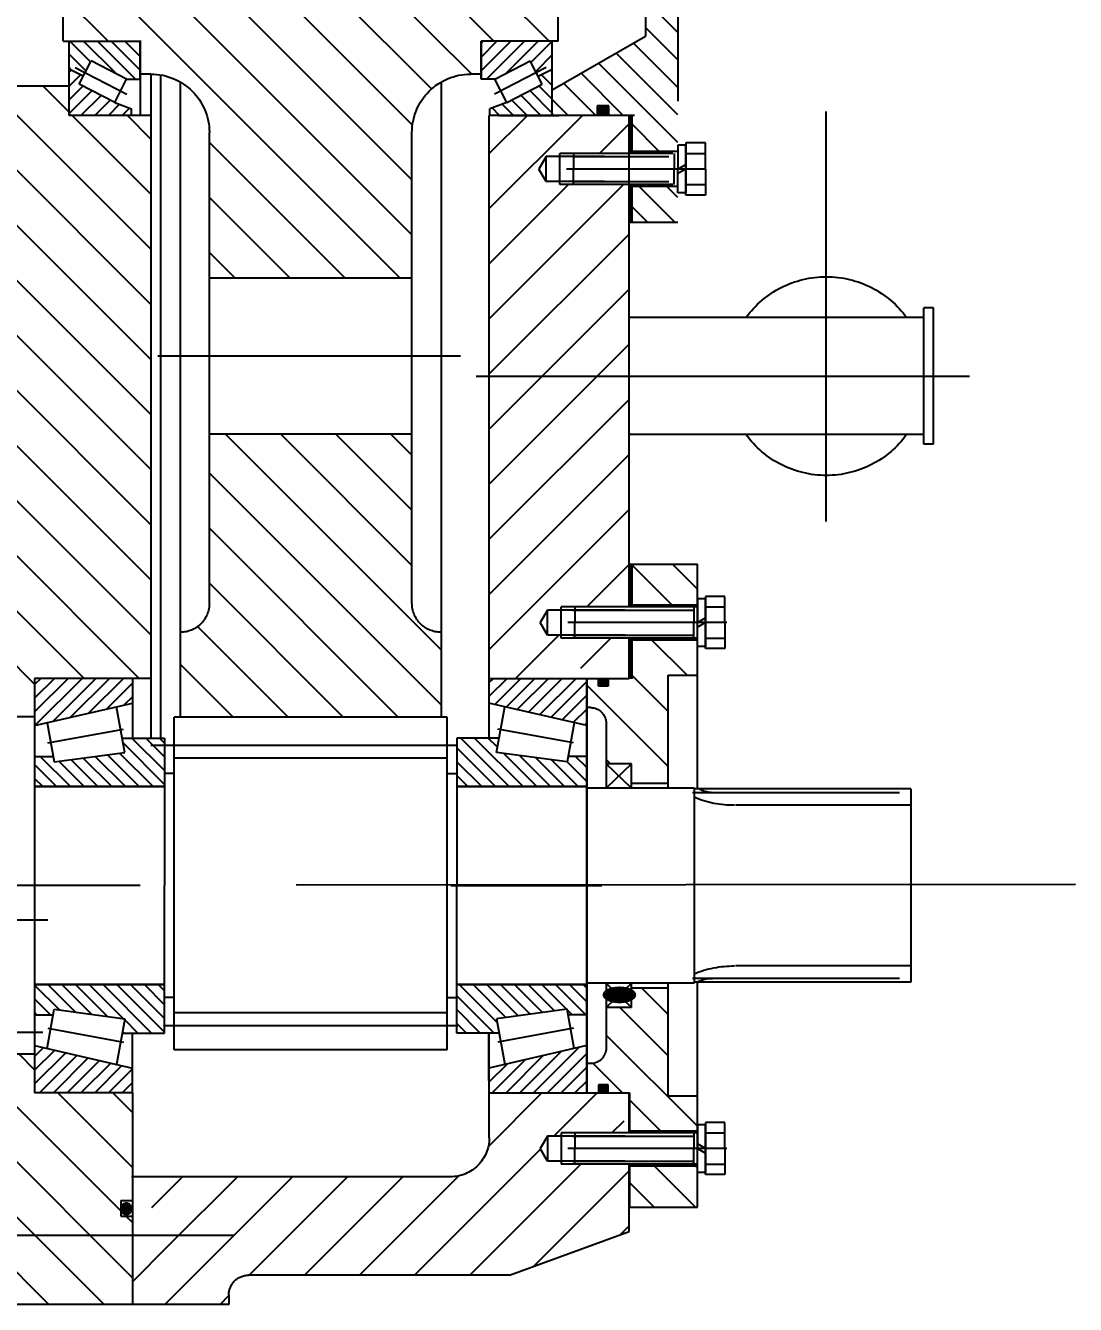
# Model space of a CAD drawing. Header units: millimetres. Extents: x 0 to 16800, y -463 to 11880.
# Drawn here: x 5900 to 6439, y 680 to 1337 of the extents above; entities that cross this region are included whole.
import ezdxf
from ezdxf.enums import TextEntityAlignment as Align

# ---------------------------------------------------------------- set-up
doc = ezdxf.new("R2010")
doc.units = ezdxf.units.MM
doc.header["$LTSCALE"] = 400
doc.linetypes.add('G', pattern=[2, 1.25, -0.25, 0.25, -0.25])
doc.linetypes.add('K', pattern=[2.5, 1.25, -0.25, 0.25, -0.25, 0.25, -0.25])
doc.layers.add('05', color=4, linetype='G')
doc.layers.add('07', color=6, linetype='K')
doc.styles.get("Standard").update_dxf_attribs({"font": 'isocp', "width": 0.707, "bigfont": 'intecad.shx'})
pattern_1 = [(135, (1145.51, 55340.266), (-14.142136, -14.142136), [])]
pattern_2 = [(135, (1145.511, 55340.266), (-10.6066, -10.6066), [])]
pattern_3 = [(45, (1145.51096, 55339.09146), (-0.0707106781, 0.0707106781), [])]
pattern_4 = [(45, (1145.51096, 55340.26646), (-0.0707106781, 0.0707106781), [])]

# ---------------------------------------------------------------- blocks, each defined once
blk = doc.blocks.new('rer')
at = {"layer": '07', "linetype": 'K'}
h = blk.add_hatch(dxfattribs=at)
h.set_pattern_fill('_USER', color=6, scale=15, angle=135, style=0, pattern_type=0)
h.set_pattern_definition(pattern_2)
h.paths.add_polyline_path([(5469.79, 59497.22), (5448.79, 59497.22), (5448.79, 59486.67), (5469.79, 59473.84)])
h.paths.add_polyline_path([(5448.79, 59462.54), (5469.79, 59462.54), (5469.79, 59473.84), (5448.79, 59486.67)])
h.paths.add_polyline_path([(5757.79, 59463.72), (5778.79, 59463.72), (5778.79, 59497.22), (5757.79, 59497.22)])
h = blk.add_hatch(dxfattribs=at)
h.set_pattern_fill('_USER', color=6, scale=15, angle=135, style=0, pattern_type=0)
h.set_pattern_definition(pattern_2)
h.paths.add_polyline_path([(5505.79, 59482.22), (5505.79, 59497.22), (5487.79, 59497.22), (5487.79, 59462.84), (5488.28, 59462.54), (5507.43, 59462.54), (5507.43, 59451.39), (5511.43, 59451.39), (5511.43, 59446.39), (5507.43, 59446.39), (5507.43, 59440.39), (5522.43, 59440.39), (5522.43, 59442.67, -0.403895), (5530.42, 59450.39), (5551.29, 59450.39), (5551.29, 59463.39), (5552.61, 59463.39), (5539.03, 59482.22)])
h.paths.add_polyline_path([(5552.61, 59463.39), (5561.29, 59463.39), (5561.29, 59482.22), (5539.03, 59482.22)])
h.paths.add_polyline_path([(5503.03, 59440.1), (5518.2, 59440.1), (5518.2, 59459.79), (5503.03, 59459.79)], flags=9)
h.paths.add_polyline_path([(5517.7, 59456.9), (5532.87, 59456.9), (5532.87, 59476.59), (5517.7, 59476.59)], flags=24)
h.paths.add_polyline_path([(5550.6, 59447.26), (5565.77, 59447.26), (5565.77, 59466.96), (5550.6, 59466.96)], flags=9)
h = blk.add_hatch(dxfattribs=at)
h.set_pattern_fill('_USER', color=6, scale=20, angle=135, style=0, pattern_type=0)
h.set_pattern_definition(pattern_1)
h.paths.add_polyline_path([(5666.29, 59482.22), (5666.29, 59463.39), (5676.29, 59463.39), (5676.29, 59450.39), (5697.15, 59450.39, -0.414214), (5705.15, 59442.39), (5705.15, 59440.39), (5720.15, 59440.39), (5720.15, 59446.39), (5716.15, 59446.39), (5716.15, 59451.39), (5720.15, 59451.39), (5720.15, 59462.22), (5736.28, 59462.22), (5739.79, 59470.24), (5739.79, 59497.22), (5721.79, 59497.22), (5721.79, 59482.22)])
h.paths.add_polyline_path([(5719.6, 59456.68), (5734.77, 59456.68), (5734.77, 59476.37), (5719.6, 59476.37)], flags=24)
h = blk.add_hatch(dxfattribs=at)
h.set_pattern_fill('_USER', color=6, scale=10, angle=135, style=0, pattern_type=0)
h.set_pattern_definition([(135, (1145.511, 55340.266), (-7.071068, -7.071068), [])])
h.paths.add_polyline_path([(5972.58, 59487.22), (5969.38, 59487.22), (5954.08, 59487.22), (5954.08, 59463.72), (5972.58, 59463.72)])
h.paths.add_polyline_path([(6023.76, 59487.22), (5990.58, 59487.22), (5990.58, 59463.72), (6009.08, 59463.72), (6009.08, 59451.73), (6014.08, 59451.73), (6014.08, 59445.73), (6009.08, 59445.73), (6009.08, 59422.73), (6022.16, 59422.73), (6029.86, 59436.06)])
h.paths.add_polyline_path([(6023.76, 59487.22), (6029.86, 59436.06), (6049.76, 59470.54), (6164.29, 59470.54), (6164.29, 59475.22), (6164.29, 59487.22)])
h.paths.add_polyline_path([(6288.83, 59487.22), (6225.59, 59487.22), (6226.46, 59470.54), (6286.4, 59470.54)])
h.paths.add_polyline_path([(6380, 59487.22), (6376.8, 59487.22), (6288.83, 59487.22), (6286.4, 59470.54), (6320.82, 59470.54), (6348.42, 59422.73), (6361.5, 59422.73), (6361.5, 59426.08), (6361.5, 59445.73), (6356.5, 59445.73), (6356.5, 59450.56), (6357.07, 59450.56, -0.398235), (6360.73, 59451.11), (6361.5, 59452.03), (6361.5, 59463.72), (6371.27, 59463.72), (6380, 59474.17)])
h.paths.add_polyline_path([(6416.5, 59487.22), (6398, 59487.22), (6398, 59463.72), (6416.5, 59463.72)])
h.paths.add_polyline_path([(6097.6, 59463.75), (6112.77, 59463.75), (6112.77, 59483.44), (6097.6, 59483.44)], flags=25)
h.paths.add_polyline_path([(6352.68, 59440.86), (6367.85, 59440.86), (6367.85, 59460.56), (6352.68, 59460.56)], flags=24)
h.paths.add_polyline_path([(6398.48, 59453.87), (6413.65, 59453.87), (6413.65, 59473.56), (6398.48, 59473.56)], flags=9)
h = blk.add_hatch(dxfattribs=at)
h.set_pattern_fill('_USER', color=6, scale=20, angle=45, style=0, pattern_type=0)
h.set_pattern_definition([(45, (1145.51, 55340.266), (-14.142136, 14.142136), [])])
h.paths.add_polyline_path([(5464.29, 59370.39, -0.414214), (5484.29, 59390.39), (5507.43, 59390.39), (5507.43, 59450.84), (5488.81, 59462.22), (5486.79, 59462.22), (5486.79, 59433.14), (5486.79, 59427.22), (5485.19, 59427.22), (5485.19, 59420.22), (5478.79, 59416.52), (5472.39, 59420.22), (5472.39, 59427.22), (5470.79, 59427.22), (5470.79, 59460.22), (5470.79, 59462.22), (5448.79, 59462.22), (5436.18, 59462.22), (5413.8, 59400.72), (5413.8, 59266.72, -0.414214), (5403.8, 59256.72), (5398.8, 59256.72), (5398.8, 59237.9), (5464.29, 59210.63)])
h.paths.add_polyline_path([(5398.8, 59237.9), (5398.8, 59207.22), (5421.6, 59207.22), (5434.11, 59207.22), (5434.11, 59223.19)])
h.paths.add_polyline_path([(5875.31, 59390.22), (5875.31, 59462.22), (5756.79, 59462.22), (5756.79, 59433.14), (5756.79, 59427.22), (5755.19, 59427.22), (5755.19, 59420.22), (5748.79, 59416.52), (5742.39, 59420.22), (5742.39, 59427.22), (5740.79, 59427.22), (5740.79, 59460.22), (5740.79, 59462.22), (5736.28, 59462.22), (5720.15, 59425.34), (5720.15, 59390.22)])
h.paths.add_polyline_path([(6009.08, 59390.22), (6009.08, 59462.22), (5989.58, 59462.22), (5989.58, 59433.64), (5989.58, 59426.54), (5987.98, 59426.54), (5987.98, 59419.54), (5981.58, 59415.85), (5975.18, 59419.54), (5975.18, 59426.54), (5973.58, 59426.54), (5973.58, 59449.54), (5973.58, 59462.22), (5875.31, 59462.22), (5875.31, 59390.22)])
h.paths.add_polyline_path([(6610.59, 59390.22), (6645.78, 59430.72), (6475.29, 59430.72, -0.414214), (6445.29, 59460.72), (6445.29, 59462.22), (6397, 59462.22), (6397, 59433.64), (6397, 59426.54), (6395.4, 59426.54), (6395.4, 59419.54), (6389, 59415.85), (6382.6, 59419.54), (6382.6, 59426.54), (6381, 59426.54), (6381, 59449.54), (6381, 59462.22), (6370.01, 59462.22), (6361.5, 59452.03), (6361.5, 59390.22)])
h.paths.add_polyline_path([(6727.79, 59350.22), (6727.79, 59284.2), (6767.79, 59320.79), (6767.79, 59350.72, 0.414214), (6687.79, 59430.72), (6645.78, 59430.72), (6610.59, 59390.22), (6687.79, 59390.22, -0.414214)])
h.paths.add_polyline_path([(6767.79, 59286.72), (6767.79, 59320.79), (6727.79, 59284.2), (6727.79, 59221.72), (6769.26, 59221.72), (6769.26, 59207.22), (6784.28, 59207.22), (6820.79, 59231.42), (6820.79, 59256.72), (6817.19, 59256.72), (6797.79, 59256.72, -0.414214)])
h.paths.add_polyline_path([(6784.28, 59207.22), (6820.79, 59207.22), (6820.79, 59231.42)])
h.paths.add_polyline_path([(5503.03, 59440.1), (5518.2, 59440.1), (5518.2, 59459.79), (5503.03, 59459.79)], flags=9)
h.paths.add_polyline_path([(5433.25, 59318.98), (5448.42, 59318.98), (5448.42, 59338.68), (5433.25, 59338.68)], flags=24)
h.paths.add_polyline_path([(6398.48, 59453.87), (6413.65, 59453.87), (6413.65, 59473.56), (6398.48, 59473.56)], flags=9)
h.paths.add_polyline_path([(6352.68, 59440.86), (6367.85, 59440.86), (6367.85, 59460.56), (6352.68, 59460.56)], flags=9)
h.paths.add_polyline_path([(6771.49, 59194.34), (6786.66, 59194.34), (6786.66, 59214.04), (6771.49, 59214.04)], flags=9)
h = blk.add_hatch(dxfattribs=at)
h.set_pattern_fill('_USER', color=6, scale=0.1, angle=45, style=0, pattern_type=0)
h.set_pattern_definition(pattern_3)
h.paths.add_polyline_path([(5469.79, 59462.54), (5448.79, 59462.54), (5448.79, 59462.22), (5469.79, 59462.22)])
h.paths.add_polyline_path([(5507.43, 59462.54), (5487.79, 59462.54), (5487.79, 59462.22), (5507.43, 59462.22)])
h = blk.add_hatch(dxfattribs=at)
h.set_pattern_fill('_USER', color=6, scale=0.1, angle=45, style=0, pattern_type=0)
h.set_pattern_definition(pattern_3)
h.paths.add_polyline_path([(5739.79, 59462.22), (5739.79, 59463.72), (5720.15, 59463.72), (5720.15, 59462.22)])
h.paths.add_polyline_path([(5778.79, 59462.22), (5778.79, 59463.72), (5757.79, 59463.72), (5757.79, 59462.22)])
h = blk.add_hatch(dxfattribs=at)
h.set_pattern_fill('_USER', color=6, scale=0.1, angle=45, style=0, pattern_type=0)
h.set_pattern_definition(pattern_3)
h.paths.add_polyline_path([(5972.58, 59463.72), (5954.08, 59463.72), (5954.08, 59462.22), (5972.58, 59462.22)])
h.paths.add_polyline_path([(6009.08, 59463.72), (5990.58, 59463.72), (5990.58, 59462.22), (6009.08, 59462.22)])
h = blk.add_hatch(dxfattribs=at)
h.set_pattern_fill('_USER', color=6, scale=0.1, angle=45, style=0, pattern_type=0)
h.set_pattern_definition(pattern_4)
edge = h.paths.add_edge_path()
edge.add_ellipse((5509.43, 59448.89), major_axis=(0, 2.5), ratio=0.8, start_angle=180, end_angle=270)
edge.add_ellipse((5509.43, 59448.89), major_axis=(0, 2.5), ratio=0.8, start_angle=270, end_angle=360)
edge.add_ellipse((5509.43, 59448.89), major_axis=(0, 2.5), ratio=0.8, start_angle=0, end_angle=90)
edge.add_ellipse((5509.43, 59448.89), major_axis=(0, 2.5), ratio=0.8, start_angle=90, end_angle=180)
h = blk.add_hatch(dxfattribs=at)
h.set_pattern_fill('_USER', color=6, scale=0.1, angle=45, style=0, pattern_type=0)
h.set_pattern_definition(pattern_4)
edge = h.paths.add_edge_path()
edge.add_ellipse((5718.15, 59448.89), major_axis=(0, 2.5), ratio=0.8, start_angle=180, end_angle=270)
edge.add_ellipse((5718.15, 59448.89), major_axis=(0, 2.5), ratio=0.8, start_angle=270, end_angle=360)
edge.add_ellipse((5718.15, 59448.89), major_axis=(0, 2.5), ratio=0.8, start_angle=0, end_angle=90)
edge.add_ellipse((5718.15, 59448.89), major_axis=(0, 2.5), ratio=0.8, start_angle=90, end_angle=180)
h = blk.add_hatch(dxfattribs=at)
h.set_pattern_fill('_USER', color=6, scale=0.1, angle=45, style=0, pattern_type=0)
h.set_pattern_definition(pattern_4)
h.paths.add_polyline_path([(6009.08, 59450.29), (6009.08, 59447.51, 3.592885)])
at = {"layer": '07', "linetype": 'K', "ltscale": 0.8}
h = blk.add_hatch(dxfattribs=at)
h.set_pattern_fill('_USER', color=6, scale=5, angle=135, style=0, pattern_type=0)
h.set_pattern_definition([(45, (2172.981, 54143.1245), (3.535534, -3.535534), [])])
h.paths.add_polyline_path([(5695.9, 59440.39), (5720.15, 59440.39), (5720.15, 59390.22), (5707.44, 59390.22)])
h.paths.add_polyline_path([(5507.43, 59440.39), (5531.68, 59440.39), (5520.14, 59390.22), (5507.43, 59390.22)])
h = blk.add_hatch(dxfattribs=at)
h.set_pattern_fill('_USER', color=6, scale=5, angle=45, style=0, pattern_type=0)
h.set_pattern_definition([(135, (2172.981, 54143.1245), (3.535534, 3.535534), [])])
h.paths.add_polyline_path([(5664.59, 59440.39), (5680.1, 59440.39), (5680.1, 59430.84), (5677.24, 59430.32), (5682.18, 59394.08), (5689.53, 59395.42), (5689.53, 59373.72), (5664.59, 59373.72)])
h.paths.add_polyline_path([(5562.99, 59373.72), (5538.05, 59373.72), (5538.05, 59395.42), (5545.39, 59394.08), (5550.34, 59430.32), (5547.48, 59430.84), (5547.48, 59440.39), (5562.99, 59440.39)])
at = {"layer": '07', "linetype": 'K'}
h = blk.add_hatch(dxfattribs=at)
h.set_pattern_fill('_USER', color=6, scale=20, angle=135, style=0, pattern_type=0)
h.set_pattern_definition(pattern_1)
h.paths.add_polyline_path([(5845.53, 59350.72), (5758.79, 59350.72, -0.414214), (5743.79, 59365.72), (5700.29, 59365.72), (5700.29, 59231.72), (5743.79, 59231.72, -0.414214), (5758.79, 59246.72), (5845.53, 59246.72)])
h.paths.add_polyline_path([(6104.29, 59425.72), (6047.18, 59425.72), (6047.18, 59386.22), (6030.29, 59386.22), (6030.29, 59380.72, -0.414214), (6000.29, 59350.72), (5925.53, 59350.72), (5925.53, 59246.72), (6000.29, 59246.72, -0.414214), (6030.29, 59216.72), (6030.29, 59211.22), (6047.18, 59211.22), (6047.18, 59207.73), (6047.18, 59171.72), (6090.29, 59171.72), (6090.29, 59266.72), (6104.29, 59266.72)])
h.paths.add_polyline_path([(6445.05, 59350.72), (6370.29, 59350.72, -0.414214), (6340.29, 59380.72), (6340.29, 59386.22), (6323.4, 59386.22), (6323.4, 59422.73), (6323.4, 59425.72), (6266.29, 59425.72), (6266.29, 59266.72), (6280.29, 59266.72), (6280.29, 59171.72), (6323.4, 59171.72), (6323.4, 59211.22), (6340.29, 59211.22), (6340.29, 59216.72, -0.414214), (6370.29, 59246.72), (6445.05, 59246.72)])
h.paths.add_polyline_path([(6674.06, 59366.22), (6626.78, 59366.22, -0.424013), (6611.79, 59350.72), (6525.05, 59350.72), (6525.05, 59246.72), (6611.79, 59246.72, -0.424013), (6626.78, 59231.22), (6669.87, 59231.22), (6674.06, 59235.05)])
h.paths.add_polyline_path([(6557.15, 59278.79), (6557.15, 59318.64), (6593.15, 59318.64), (6593.15, 59278.79)], flags=24)
h.paths.add_polyline_path([(6549.61, 59319.1), (6564.79, 59319.1), (6564.79, 59338.79), (6549.61, 59338.79)], flags=24)
at = {"layer": '07', "linetype": 'K', "ltscale": 0.8}
h = blk.add_hatch(dxfattribs=at)
h.set_pattern_fill('_USER', color=6, scale=5, angle=135, style=0, pattern_type=0)
h.set_pattern_definition([(315, (2169.481, 64449.3067), (3.535534, 3.535534), [])])
h.paths.add_polyline_path([(6009.08, 59390.76), (6012.49, 59390.76), (6015.78, 59399.32), (6025.16, 59417.58), (6029.29, 59415.46), (6032.88, 59422.73), (6010.23, 59422.73, 0.414214), (6009.08, 59421.58)])
h = blk.add_hatch(dxfattribs=at)
h.set_pattern_fill('_USER', color=6, scale=5, angle=45, style=0, pattern_type=0)
h.set_pattern_definition([(225, (2169.481, 64449.3067), (3.535534, -3.535534), [])])
h.paths.add_polyline_path([(6027.7, 59393.19), (6037.08, 59411.45), (6029.29, 59415.46), (6032.88, 59422.73), (6047.18, 59422.73), (6047.18, 59386.22), (6027.7, 59386.22)])
at = {"layer": '07', "linetype": 'K'}
h = blk.add_hatch(dxfattribs=at)
h.set_pattern_fill('_USER', color=6, scale=20, angle=135, style=0, pattern_type=0)
h.set_pattern_definition(pattern_1)
h.paths.add_polyline_path([(5434.11, 59175.58), (5398.8, 59194.27), (5398.8, 59132.72), (5434.11, 59132.72), (5434.11, 59134.81)])
h.paths.add_polyline_path([(5434.11, 59207.22), (5421.6, 59207.22), (5398.8, 59207.22), (5398.8, 59194.27), (5434.11, 59175.58)])
h.paths.add_polyline_path([(5507.43, 59207.22), (5452.14, 59207.22), (5452.14, 59201.22), (5448.14, 59201.22, -0.043716), (5447.65, 59201.22), (5444.14, 59201.22), (5444.14, 59207.22), (5434.11, 59207.22), (5434.11, 59175.58), (5514.66, 59132.96), (5514.66, 59147.72), (5527.18, 59147.72), (5527.18, 59157.04), (5507.43, 59157.04)])
h.paths.add_polyline_path([(5434.11, 59175.58), (5434.11, 59132.72), (5449.21, 59132.72), (5450.88, 59132.72), (5514.66, 59132.72), (5514.66, 59132.96)])
h.paths.add_polyline_path([(5459.49, 59153.82), (5459.49, 59226.93), (5495.49, 59226.93), (5495.49, 59153.82)], flags=9)
at = {"layer": '07', "linetype": 'K', "ltscale": 0.8}
h = blk.add_hatch(dxfattribs=at)
h.set_pattern_fill('_USER', color=6, scale=5, angle=45, style=0, pattern_type=0)
h.set_pattern_definition([(135, (2172.981, 54144.1245), (3.535534, 3.535534), [])])
h.paths.add_polyline_path([(5664.59, 59223.72), (5689.53, 59223.72), (5689.53, 59202.01), (5682.18, 59203.35), (5677.24, 59167.11), (5680.1, 59166.59), (5680.1, 59157.04), (5664.59, 59157.04)])
h.paths.add_polyline_path([(5545.39, 59203.35), (5538.05, 59202.01), (5538.05, 59223.72), (5562.99, 59223.72), (5562.99, 59157.04), (5547.48, 59157.04), (5547.48, 59166.59), (5550.34, 59167.11)])
at = {"layer": '07', "linetype": 'K'}
h = blk.add_hatch(dxfattribs=at)
h.set_pattern_fill('_USER', color=6, scale=20, angle=135, style=0, pattern_type=0)
h.set_pattern_definition(pattern_1)
h.paths.add_polyline_path([(6822.29, 59206.72), (6784.78, 59206.72), (6784.78, 59200.72), (6780.78, 59200.72, -0.043716), (6780.29, 59200.72), (6776.78, 59200.72), (6776.78, 59206.72), (6769.26, 59206.72), (6769.26, 59216.72), (6361.5, 59216.72), (6361.5, 59174.7), (6346.5, 59174.7), (6346.5, 59141.72), (6780.39, 59141.72), (6822.29, 59164.6)])
h.paths.add_polyline_path([(6875.29, 59193.55), (6842.29, 59175.52), (6842.29, 59147.72), (6855.91, 59147.72), (6855.91, 59132.72), (6875.29, 59132.72)])
h.paths.add_polyline_path([(6875.29, 59193.55), (6875.29, 59206.72), (6842.29, 59206.72), (6842.29, 59175.52)])
h.paths.add_polyline_path([(6024.08, 59174.7), (6009.08, 59174.7), (6009.08, 59216.72), (5720.15, 59216.72), (5720.15, 59157.04), (5700.4, 59157.04), (5700.4, 59141.72), (6024.08, 59141.72)])
h.paths.add_polyline_path([(6557.37, 59117.19), (6557.37, 59163.83), (6593.37, 59163.83), (6593.37, 59117.19)], flags=9)
h.paths.add_polyline_path([(6406.01, 59130.84), (6406.01, 59161.51), (6442.01, 59161.51), (6442.01, 59130.84)], flags=9)
h.paths.add_polyline_path([(6622.88, 59185.62), (6638.05, 59185.62), (6638.05, 59205.31), (6622.88, 59205.31)], flags=24)
h.paths.add_polyline_path([(6771.49, 59194.34), (6786.66, 59194.34), (6786.66, 59214.04), (6771.49, 59214.04)], flags=24)
at = {"layer": '07', "linetype": 'K', "ltscale": 0.8}
h = blk.add_hatch(dxfattribs=at)
h.set_pattern_fill('_USER', color=6, scale=5, angle=45, style=0, pattern_type=0)
h.set_pattern_definition([(135, (2169.481, 54148.1245), (3.535534, 3.535534), [])])
h.paths.add_polyline_path([(6027.7, 59204.24), (6037.08, 59185.98), (6029.29, 59181.97), (6032.88, 59174.7), (6047.18, 59174.7), (6047.18, 59211.22), (6027.7, 59211.22)])
at = {"layer": '07', "linetype": 'K'}
h = blk.add_hatch(dxfattribs=at)
h.set_pattern_fill('_USER', color=6, scale=0.1, angle=45, style=0, pattern_type=0)
h.set_pattern_definition(pattern_4)
h.paths.add_polyline_path([(5445.05, 59204.05, 0.388847), (5447.65, 59201.22), (5448.14, 59201.22, 0.388847), (5450.74, 59204.05, 1)])
at = {"layer": '07', "linetype": 'K', "ltscale": 0.8}
h = blk.add_hatch(dxfattribs=at)
h.set_pattern_fill('_USER', color=6, scale=5, angle=135, style=0, pattern_type=0)
h.set_pattern_definition([(45, (2172.981, 54144.1245), (3.535534, -3.535534), [])])
h.paths.add_polyline_path([(5707.44, 59207.22), (5720.15, 59207.22), (5720.15, 59157.04), (5695.9, 59157.04)])
h.paths.add_polyline_path([(5507.43, 59207.22), (5520.14, 59207.22), (5531.68, 59157.04), (5507.43, 59157.04)])
h = blk.add_hatch(dxfattribs=at)
h.set_pattern_fill('_USER', color=6, scale=5, angle=135, style=0, pattern_type=0)
h.set_pattern_definition([(45, (2169.481, 54148.1245), (3.535534, -3.535534), [])])
h.paths.add_polyline_path([(6009.08, 59206.67), (6012.49, 59206.67), (6015.78, 59198.11), (6025.16, 59179.86), (6029.29, 59181.97), (6032.88, 59174.7), (6010.23, 59174.7, -0.414214), (6009.08, 59175.86)])
at = {"layer": '07', "color": 6, "linetype": 'K', "ltscale": 0.8}
for p, q in [((5614.28, 59691.26), (5613.79, 59123.99)), ((5875.31, 59383.7), (5875.31, 59636.94)), ((5564.21, 59606.72), (5564.21, 59495.53)), ((5663.37, 59606.72), (5564.21, 59606.72)), ((5572.54, 59606.72), (5572.54, 59516.72)), ((5655.04, 59606.72), (5655.04, 59516.72)), ((5663.37, 59606.72), (5663.37, 59495.53)), ((5566.16, 59600.96), (5566.16, 59494.73)), ((5661.41, 59600.96), (5661.41, 59494.73)), ((5478.79, 59511.32), (5465.41, 59511.32)), ((5465.41, 59511.32), (5465.41, 59501.32)), ((5470.79, 59501.32), (5470.79, 59511.32)), ((5478.79, 59512.38), (5478.79, 59430.77)), ((5478.79, 59511.32), (5492.16, 59511.32)), ((5486.79, 59501.32), (5486.79, 59511.32)), ((5492.16, 59511.32), (5492.16, 59501.32)), ((5748.79, 59511.32), (5735.41, 59511.32)), ((5735.41, 59511.32), (5735.41, 59501.32)), ((5740.79, 59501.32), (5740.79, 59511.32)), ((5748.79, 59512.38), (5748.79, 59430.77)), ((5748.79, 59511.32), (5762.16, 59511.32)), ((5756.79, 59501.32), (5756.79, 59511.32)), ((5762.16, 59511.32), (5762.16, 59501.32)), ((5465.41, 59501.32), (5478.79, 59501.32)), ((5478.79, 59501.32), (5466.59, 59501.32)), ((5466.59, 59501.32), (5466.59, 59497.22)), ((5478.79, 59497.22), (5476.42, 59501.32)), ((5478.79, 59503.41), (5478.79, 59495.12)), ((5478.79, 59502.07), (5478.79, 59448.6)), ((5478.79, 59501.32), (5490.99, 59501.32)), ((5492.16, 59501.32), (5478.79, 59501.32)), ((5478.79, 59501.32), (5481.16, 59497.22)), ((5490.99, 59501.32), (5490.99, 59497.22)), ((5735.41, 59501.32), (5748.79, 59501.32)), ((5748.79, 59501.32), (5736.59, 59501.32)), ((5736.59, 59501.32), (5736.59, 59497.22)), ((5748.79, 59501.32), (5746.42, 59497.22)), ((5748.79, 59503.41), (5748.79, 59495.12)), ((5748.79, 59502.07), (5748.79, 59448.6)), ((5762.16, 59501.32), (5748.79, 59501.32)), ((5748.79, 59497.22), (5751.16, 59501.32)), ((5748.79, 59501.32), (5760.99, 59501.32)), ((5760.99, 59501.32), (5760.99, 59497.22)), ((5968.2, 59501.32), (5968.2, 59491.32)), ((5981.58, 59501.32), (5968.2, 59501.32)), ((5973.58, 59491.32), (5973.58, 59501.32)), ((5981.58, 59501.71), (5981.58, 59430.09)), ((5981.58, 59501.32), (5994.95, 59501.32)), ((5989.58, 59491.32), (5989.58, 59501.32)), ((5994.95, 59501.32), (5994.95, 59491.32)), ((5448.79, 59462.22), (5448.79, 59497.22)), ((5448.79, 59497.22), (5564.21, 59497.22)), ((5466.59, 59497.22), (5478.79, 59497.22)), ((5469.79, 59497.22), (5469.79, 59462.22)), ((5470.79, 59497.22), (5470.79, 59433.14)), ((5470.79, 59495.32), (5478.79, 59495.32)), ((5472.39, 59433.14), (5472.39, 59495.32)), ((5490.99, 59497.22), (5478.79, 59497.22)), ((5486.79, 59495.32), (5478.79, 59495.32)), ((5485.19, 59433.14), (5485.19, 59495.32)), ((5486.79, 59497.22), (5486.79, 59433.14)), ((5487.79, 59497.22), (5487.79, 59462.22)), ((5505.79, 59482.22), (5505.79, 59497.22)), ((5663.79, 59495.53), (5563.78, 59495.53)), ((5563.78, 59495.53), (5563.78, 59440.39)), ((5663.37, 59497.22), (5778.79, 59497.22)), ((5663.79, 59495.53), (5663.79, 59440.39)), ((5721.79, 59482.22), (5721.79, 59497.22)), ((5736.59, 59497.22), (5748.79, 59497.22)), ((5739.79, 59497.22), (5739.79, 59462.22)), ((5740.79, 59497.22), (5740.79, 59433.14)), ((5740.79, 59495.32), (5748.79, 59495.32)), ((5742.39, 59433.14), (5742.39, 59495.32)), ((5760.99, 59497.22), (5748.79, 59497.22)), ((5756.79, 59495.32), (5748.79, 59495.32)), ((5755.19, 59433.14), (5755.19, 59495.32)), ((5756.79, 59497.22), (5756.79, 59433.14)), ((5757.79, 59497.22), (5757.79, 59462.22)), ((5778.79, 59462.22), (5778.79, 59497.22)), ((5968.2, 59491.32), (5981.58, 59491.32)), ((5981.58, 59491.32), (5969.38, 59491.32)), ((5969.38, 59491.32), (5969.38, 59487.22)), ((5981.58, 59491.32), (5979.21, 59487.22)), ((5981.58, 59497.32), (5981.58, 59443.41)), ((5981.58, 59493.41), (5981.58, 59485.12)), ((5981.58, 59491.39), (5981.58, 59437.93)), ((5981.58, 59491.32), (5993.78, 59491.32)), ((5981.58, 59487.22), (5983.94, 59491.32)), ((5994.95, 59491.32), (5981.58, 59491.32)), ((5993.78, 59491.32), (5993.78, 59487.22)), ((6416.5, 59487.22), (5954.08, 59487.22)), ((5954.08, 59487.22), (5954.08, 59462.22)), ((5969.38, 59487.22), (5981.58, 59487.22)), ((5972.58, 59487.22), (5972.58, 59462.22)), ((5973.58, 59485.32), (5981.58, 59485.32)), ((5993.78, 59487.22), (5981.58, 59487.22)), ((5989.58, 59485.32), (5981.58, 59485.32)), ((5990.58, 59487.22), (5990.58, 59462.22)), ((5505.79, 59482.22), (5563.78, 59482.22)), ((5561.29, 59463.39), (5561.29, 59482.22)), ((5561.29, 59471.74), (5561.29, 59479.04)), ((5663.79, 59482.22), (5721.79, 59482.22)), ((5666.29, 59463.39), (5666.29, 59482.22)), ((5666.29, 59472.92), (5666.29, 59480.22)), ((5973.58, 59484.54), (5973.58, 59433.64)), ((5975.18, 59433.64), (5975.18, 59482.64)), ((5987.98, 59433.64), (5987.98, 59482.64)), ((5989.58, 59484.54), (5989.58, 59433.64)), ((6009.08, 59464.89), (6009.08, 59390.22)), ((6022.16, 59422.73), (6049.76, 59470.54)), ((6320.82, 59470.54), (6049.76, 59470.54)), ((5413.8, 59400.72), (5436.18, 59462.22)), ((5436.18, 59462.22), (5470.79, 59462.22)), ((5448.79, 59462.22), (5470.79, 59462.22)), ((5486.79, 59462.22), (5507.43, 59462.22)), ((5486.79, 59462.22), (5507.43, 59462.22)), ((5507.43, 59440.39), (5507.43, 59462.54)), ((5507.43, 59390.22), (5507.43, 59460.22)), ((5720.15, 59462.22), (5740.79, 59462.22)), ((5720.15, 59440.39), (5720.15, 59462.22)), ((5720.15, 59462.22), (5740.79, 59462.22)), ((5720.15, 59390.22), (5720.15, 59460.22)), ((5756.79, 59462.22), (6009.08, 59462.22)), ((5756.79, 59462.22), (5778.79, 59462.22)), ((6009.08, 59460.72), (6009.08, 59390.72)), ((5507.43, 59440.39), (5507.43, 59455.39)), ((5720.15, 59440.39), (5720.15, 59455.39)), ((5507.43, 59451.39), (5511.43, 59451.39)), ((5511.43, 59446.39), (5507.43, 59446.39)), ((5511.43, 59451.39), (5511.43, 59446.39)), ((5563.78, 59450.39), (5530.42, 59450.39)), ((5613.79, 59370.72), (5613.79, 59448.22)), ((5697.15, 59450.39), (5663.79, 59450.39)), ((5716.15, 59451.39), (5716.15, 59446.39)), ((5720.15, 59451.39), (5716.15, 59451.39)), ((5716.15, 59446.39), (5720.15, 59446.39)), ((5973.58, 59449.54), (5973.58, 59426.54)), ((5975.18, 59449.54), (5975.18, 59419.54)), ((5987.98, 59449.54), (5987.98, 59419.54)), ((5989.58, 59449.54), (5989.58, 59426.54)), ((6009.08, 59451.73), (6014.08, 59451.73)), ((6014.08, 59445.73), (6009.08, 59445.73)), ((6014.08, 59451.73), (6014.08, 59445.73)), ((5507.43, 59440.39), (5720.15, 59440.39)), ((5720.15, 59440.39), (5507.43, 59440.39)), ((5531.68, 59440.39), (5520.14, 59390.22)), ((5522.43, 59442.67), (5522.43, 59440.39)), ((5547.48, 59440.39), (5547.48, 59430.84)), ((5562.99, 59440.39), (5562.99, 59373.72)), ((5562.99, 59373.72), (5562.99, 59440.39)), ((5664.59, 59373.72), (5664.59, 59440.39)), ((5664.59, 59440.39), (5664.59, 59373.72)), ((5680.1, 59440.39), (5680.1, 59430.84)), ((5695.9, 59440.39), (5707.44, 59390.22)), ((5705.15, 59442.39), (5705.15, 59440.39)), ((5470.79, 59434.32), (5478.79, 59434.32)), ((5486.79, 59434.32), (5478.79, 59434.32)), ((5530.21, 59434), (5550.34, 59430.32)), ((5540.53, 59433.56), (5533.45, 59394.82)), ((5697.37, 59434), (5677.24, 59430.32)), ((5687.05, 59433.56), (5694.13, 59394.82)), ((5740.79, 59434.32), (5748.79, 59434.32)), ((5756.79, 59434.32), (5748.79, 59434.32)), ((5973.58, 59433.64), (5981.58, 59433.64)), ((5989.58, 59433.64), (5981.58, 59433.64)), ((5550.34, 59430.32), (5545.39, 59394.08)), ((5677.24, 59430.32), (5682.18, 59394.08)), ((5973.58, 59426.54), (5989.58, 59426.54)), ((6009.08, 59395.26), (6009.08, 59426.08)), ((6017, 59427.23), (6017, 59427.3)), ((6047.18, 59425.72), (6323.4, 59425.72)), ((6047.18, 59425.72), (6047.18, 59386.22)), ((6047.18, 59425.72), (6047.18, 59390.72)), ((6047.18, 59425.72), (6047.18, 59390.72)), ((5975.18, 59419.54), (5987.98, 59419.54)), ((5975.18, 59419.54), (5981.58, 59415.85)), ((5987.98, 59419.54), (5981.58, 59415.85)), ((6009.08, 59422.73), (6047.18, 59422.73)), ((6017, 59422.73), (6017, 59422.8)), ((6033.63, 59419.57), (6020.03, 59393.1)), ((6029.29, 59415.46), (6032.88, 59422.73)), ((6047.18, 59422.73), (6047.18, 59386.22)), ((6015.78, 59399.32), (6025.16, 59417.58)), ((6025.16, 59417.58), (6037.08, 59411.45)), ((6027.7, 59393.19), (6037.08, 59411.45)), ((5413.8, 59400.72), (5413.8, 59266.72)), ((6015.78, 59399.32), (6012.49, 59390.76)), ((6015.78, 59399.32), (6027.7, 59393.19)), ((5545.39, 59394.08), (5522.01, 59398.36)), ((5538.05, 59395.42), (5538.05, 59373.72)), ((5682.18, 59394.08), (5705.57, 59398.36)), ((5689.53, 59395.42), (5689.53, 59373.72)), ((6027.7, 59393.19), (6027.7, 59386.22)), ((5484.29, 59390.39), (5507.43, 59390.39)), ((5538.05, 59390.22), (5507.43, 59390.22)), ((5513.79, 59390.22), (5538.05, 59390.22)), ((5713.79, 59390.22), (5689.53, 59390.22)), ((6009.08, 59390.22), (5690.84, 59390.22)), ((6009.08, 59390.76), (6012.49, 59390.76)), ((6027.7, 59386.22), (6047.18, 59386.22)), ((6047.18, 59386.22), (6027.7, 59386.22)), ((6030.29, 59386.22), (6030.29, 59380.72)), ((6047.18, 59389.7), (6047.18, 59386.22)), ((5538.05, 59373.72), (5613.79, 59373.72)), ((5540.04, 59373.72), (5613.79, 59373.72)), ((5541.82, 59374.22), (5541.82, 59223.22)), ((5541.82, 59374.22), (5541.82, 59223.22)), ((5556.29, 59368.72), (5556.29, 59373.72)), ((5687.54, 59373.72), (5613.79, 59373.72)), ((5689.53, 59373.72), (5613.79, 59373.72)), ((5671.29, 59368.72), (5671.29, 59373.72)), ((5685.75, 59374.22), (5685.75, 59223.22)), ((5685.76, 59374.22), (5685.76, 59223.22)), ((5885.53, 59375.6), (5885.53, 59220.31)), ((5464.29, 59370.39), (5464.29, 59206.72)), ((5529.46, 59368.72), (5529.46, 59228.72)), ((5529.46, 59368.72), (5700.29, 59368.72)), ((5548.41, 59368.72), (5548.41, 59228.72)), ((5679.16, 59368.72), (5679.16, 59228.72)), ((5685.76, 59368.72), (5685.76, 59216.72)), ((5700.29, 59368.72), (5700.29, 59228.72)), ((6026.27, 59365.72), (5700.29, 59365.72)), ((5743.79, 59365.72), (5743.79, 59365.72)), ((5758.79, 59350.72), (6000.29, 59350.72)), ((5845.53, 59350.72), (5845.53, 59246.72)), ((5925.53, 59350.72), (5925.53, 59246.72)), ((5403.8, 59256.72), (5398.8, 59256.72)), ((5398.8, 59256.72), (5398.8, 59132.72)), ((5758.79, 59246.72), (6000.29, 59246.72)), ((5529.46, 59228.72), (5700.29, 59228.72)), ((5556.29, 59228.72), (5556.29, 59223.72)), ((5671.29, 59228.72), (5671.29, 59223.72)), ((6026.27, 59231.72), (5700.29, 59231.72)), ((5743.79, 59231.72), (5743.79, 59231.72)), ((5538.05, 59202.01), (5538.05, 59223.72)), ((5538.05, 59223.72), (5613.79, 59223.72)), ((5562.99, 59223.72), (5562.99, 59157.04)), ((5562.99, 59157.04), (5562.99, 59223.72)), ((5689.53, 59223.72), (5613.79, 59223.72)), ((5664.59, 59157.04), (5664.59, 59223.72)), ((5664.59, 59223.72), (5664.59, 59157.04)), ((5689.53, 59202.01), (5689.53, 59223.72)), ((6029.87, 59221.72), (5689.53, 59221.72)), ((6030.29, 59216.72), (5689.53, 59216.72)), ((5720.15, 59216.72), (5720.15, 59157.04)), ((6009.08, 59216.72), (6009.08, 59174.7)), ((6030.29, 59216.72), (6030.29, 59211.72)), ((6047.18, 59211.22), (6009.08, 59211.22)), ((6027.7, 59211.22), (6047.18, 59211.22)), ((6027.7, 59204.24), (6027.7, 59211.22)), ((6047.18, 59171.72), (6047.18, 59211.72)), ((6047.18, 59174.7), (6047.18, 59211.22)), ((6047.18, 59207.73), (6047.18, 59211.22)), ((5421.6, 59207.22), (5398.8, 59207.22)), ((5507.43, 59207.22), (5421.6, 59207.22)), ((5444.14, 59201.22), (5444.14, 59207.22)), ((5452.14, 59201.22), (5452.14, 59207.22)), ((5507.43, 59207.22), (5507.43, 59157.04)), ((5507.43, 59207.22), (5538.05, 59207.22)), ((5510.49, 59207.22), (5536.74, 59207.22)), ((5531.68, 59157.04), (5520.14, 59207.22)), ((5545.39, 59203.35), (5522.01, 59199.07)), ((5540.53, 59163.87), (5533.45, 59202.61)), ((5550.34, 59167.11), (5545.39, 59203.35)), ((5677.24, 59167.11), (5682.18, 59203.35)), ((5682.18, 59203.35), (5705.57, 59199.07)), ((5687.05, 59163.87), (5694.13, 59202.61)), ((5720.15, 59207.22), (5689.53, 59207.22)), ((5695.9, 59157.04), (5707.44, 59207.22)), ((6009.08, 59206.67), (6012.49, 59206.67)), ((6015.78, 59198.11), (6012.49, 59206.67)), ((6015.78, 59198.11), (6027.7, 59204.24)), ((6033.63, 59177.86), (6020.03, 59204.33)), ((6027.7, 59204.24), (6037.08, 59185.98)), ((5452.14, 59201.22), (5444.14, 59201.22)), ((6015.78, 59198.11), (6025.16, 59179.86)), ((6025.16, 59179.86), (6037.08, 59185.98)), ((6029.29, 59181.97), (6032.88, 59174.7)), ((6009.08, 59174.7), (6047.18, 59174.7)), ((6017, 59174.7), (6017, 59174.63)), ((6024.08, 59174.7), (6024.08, 59141.72)), ((6047.18, 59171.72), (6115.29, 59171.72)), ((5530.21, 59163.43), (5550.34, 59167.11)), ((5547.48, 59157.04), (5547.48, 59166.59)), ((5596.01, 59163.86), (5596.01, 58952.59)), ((5697.37, 59163.43), (5677.24, 59167.11)), ((5680.1, 59157.04), (5680.1, 59166.59)), ((5720.15, 59157.04), (5507.43, 59157.04)), ((5538.29, 59161.28), (5538.29, 59059.78))]:
    blk.add_line(p, q, dxfattribs=at)
at = {"layer": '07', "color": 6, "linetype": 'K'}
for p, q in [((5840.31, 59618.39), (5840.31, 59613.39)), ((5840.31, 59618.39), (5910.31, 59618.39)), ((5910.31, 59618.39), (5910.31, 59613.39)), ((5840.31, 59613.39), (5910.31, 59613.39)), ((5845.31, 59613.39), (5845.31, 59462.22)), ((5905.31, 59613.39), (5905.31, 59462.22)), ((5800.75, 59563.39), (6011.09, 59563.39)), ((5448.79, 59462.54), (5469.79, 59462.54)), ((5470.79, 59460.22), (5470.79, 59427.22)), ((5472.39, 59460.22), (5472.39, 59420.22)), ((5485.19, 59460.22), (5485.19, 59420.22)), ((5486.79, 59460.22), (5486.79, 59427.22)), ((5487.79, 59462.54), (5507.43, 59462.54)), ((5551.29, 59463.39), (5551.29, 59450.39)), ((5563.78, 59463.39), (5551.29, 59450.39)), ((5551.29, 59463.39), (5563.78, 59450.39)), ((5551.29, 59463.39), (5563.78, 59463.39)), ((5676.29, 59463.39), (5663.79, 59450.39)), ((5663.79, 59463.39), (5676.29, 59450.39)), ((5663.79, 59463.39), (5676.29, 59463.39)), ((5676.29, 59463.39), (5676.29, 59450.39)), ((5720.15, 59463.72), (5739.79, 59463.72)), ((5740.79, 59460.22), (5740.79, 59427.22)), ((5742.39, 59460.22), (5742.39, 59420.22)), ((5755.19, 59460.22), (5755.19, 59420.22)), ((5756.79, 59460.22), (5756.79, 59427.22)), ((5757.79, 59463.72), (5778.79, 59463.72)), ((5954.08, 59463.72), (5972.58, 59463.72)), ((5990.58, 59463.72), (6009.08, 59463.72)), ((5486.79, 59427.22), (5470.79, 59427.22)), ((5740.79, 59427.22), (5756.79, 59427.22)), ((5472.39, 59420.22), (5478.79, 59416.52)), ((5485.19, 59420.22), (5472.39, 59420.22)), ((5485.19, 59420.22), (5478.79, 59416.52)), ((5742.39, 59420.22), (5748.79, 59416.52)), ((5742.39, 59420.22), (5755.19, 59420.22)), ((5755.19, 59420.22), (5748.79, 59416.52)), ((5434.11, 59259.52), (5434.11, 59110.51)), ((5527.18, 59157.04), (5527.18, 59147.72)), ((5700.4, 59157.04), (5700.4, 59141.72))]:
    blk.add_line(p, q, dxfattribs=at)
at = {"layer": '07', "color": 6, "linetype": 'K', "ltscale": 0.8}
blk.add_circle((5447.89, 59204.05), 2.84, dxfattribs=at)
at = {"layer": '07', "color": 6, "linetype": 'K'}
for start, end in [(126.03188, 233.96812), (306.03188, 53.96812)]:
    blk.add_arc((5875.31, 59563.39), 51, start, end, dxfattribs=at)
at = {"layer": '07', "color": 6, "linetype": 'K', "ltscale": 0.8}
for centre, radius, start, end in [((5521.71, 59515.49), 50.83, 336.88912, 0.82201), ((5705.87, 59515.49), 50.83, 179.17799, 203.11088), ((5550.92, 59504.55), 15.25, 330.61294, 1.8456), ((5676.66, 59505.72), 15.25, 178.1544, 209.38706), ((5530.42, 59442.39), 8, 90, 177.97418), ((5697.15, 59442.39), 8, 0, 90), ((6011.38, 59448.9), 2.69, 211.10673, 148.89327), ((6010.23, 59421.58), 1.15, 90, 180), ((5484.29, 59370.39), 20, 90, 180), ((6000.29, 59380.72), 30, 270, 0), ((5758.79, 59365.72), 15, 180, 270), ((5403.8, 59266.72), 10, 270, 0), ((5758.79, 59231.72), 15, 90, 180), ((6000.29, 59216.72), 30, 0, 90), ((6010.23, 59175.86), 1.15, 180, 270)]:
    blk.add_arc(centre, radius, start, end, dxfattribs=at)
blk.add_ellipse((5509.43, 59448.89), major_axis=(0, 2.5), ratio=0.8, dxfattribs=at)
at = {"layer": '07', "color": 6, "linetype": 'K', "ltscale": 0.8, "extrusion": (0, 0, -1)}
blk.add_ellipse((5718.15, 59448.89), major_axis=(0, 2.5), ratio=0.8, dxfattribs=at)
at = {"layer": '07', "color": 6, "linetype": 'K', "width": 0.605172}
blk.add_text('●', height=16, dxfattribs=at).set_placement((5552.89, 59448.36), (5562.49, 59448.36), align=Align.FIT)

msp = doc.modelspace()

# ---------------------------------------------------------------- block references
at = {"layer": '05', "ltscale": 2, "xscale": -1, "rotation": 270}
msp.add_blockref('rer', (-53252.37, -4718.47), dxfattribs=at)

doc.saveas('drawing.dxf')
